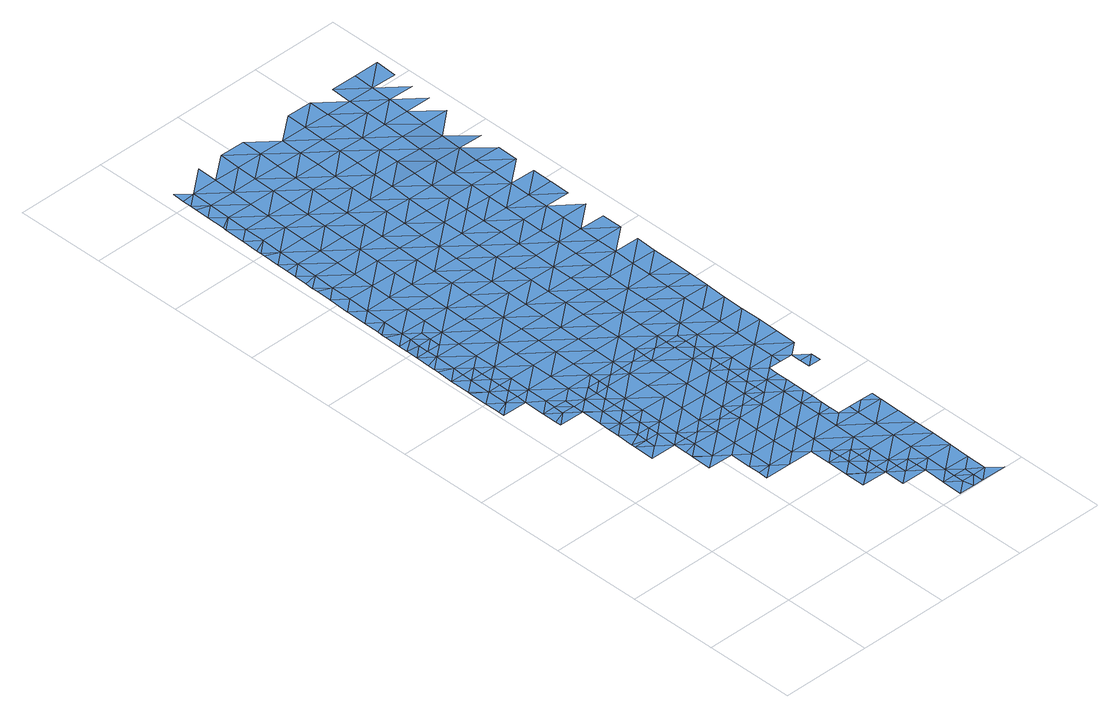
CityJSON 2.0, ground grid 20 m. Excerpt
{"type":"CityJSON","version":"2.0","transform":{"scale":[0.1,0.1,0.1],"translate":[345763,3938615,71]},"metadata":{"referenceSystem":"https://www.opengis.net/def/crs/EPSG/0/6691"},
"CityObjects":{
"waterbody1":{"type":"WaterBody","attributes":{"name":"5","class":"1140","function":"1","WaterBodyRiverFloodingRiskAttribute.description":"3","WaterBodyRiverFloodingRiskAttribute.rankOrg":"2","WaterBodyRiverFloodingRiskAttribute.adminType":"2","WaterBodyRiverFloodingRiskAttribute.scale":"L2"},"geometry":[{"type":"MultiSurface","lod":"1","boundaries":[[[0,1,2]],[[3,4,1]],[[5,6,7]],[[7,6,8]],[[3,1,0]],[[9,10,11]],[[10,12,11]],[[13,14,15]],[[5,16,6]],[[8,17,18]],[[14,19,15]],[[20,21,22]],[[23,24,25]],[[20,4,21]],[[23,9,11]],[[25,9,23]],[[18,17,26]],[[4,3,21]],[[0,27,3]],[[12,28,11]],[[8,6,17]],[[21,29,22]],[[16,30,6]],[[22,29,31]],[[32,19,33]],[[34,35,36]],[[14,13,37]],[[38,32,33]],[[19,14,33]],[[36,24,34]],[[27,39,3]],[[40,26,17]],[[0,41,27]],[[33,42,38]],[[43,31,29]],[[24,23,34]],[[21,3,39]],[[44,45,46]],[[29,47,43]],[[44,48,45]],[[49,47,28]],[[49,43,47]],[[50,51,30]],[[50,35,51]],[[52,53,21]],[[21,53,29]],[[37,54,14]],[[55,56,57]],[[55,58,56]],[[59,33,14]],[[35,34,51]],[[21,39,52]],[[23,11,60]],[[46,61,37]],[[48,62,45]],[[11,28,60]],[[17,6,63]],[[64,65,57]],[[61,46,45]],[[58,66,56]],[[6,30,63]],[[67,34,23]],[[40,17,68]],[[65,64,69]],[[70,71,29]],[[28,47,60]],[[42,33,72]],[[30,51,63]],[[29,53,70]],[[67,51,34]],[[47,29,71]],[[57,56,64]],[[17,73,68]],[[74,23,60]],[[66,75,56]],[[37,61,54]],[[71,76,47]],[[17,63,73]],[[69,77,78]],[[62,79,45]],[[76,80,47]],[[47,80,60]],[[14,54,59]],[[78,77,81]],[[67,23,74]],[[72,33,59]],[[45,82,61]],[[69,64,77]],[[67,83,51]],[[84,75,85]],[[51,86,63]],[[81,87,88]],[[85,68,84]],[[89,74,60]],[[68,73,84]],[[80,89,60]],[[83,86,51]],[[61,90,54]],[[91,72,59]],[[81,77,87]],[[56,75,92]],[[63,86,73]],[[93,94,88]],[[82,45,79]],[[82,90,61]],[[64,56,95]],[[94,93,96]],[[62,97,79]],[[75,84,92]],[[98,84,73]],[[54,99,59]],[[100,67,74]],[[88,87,93]],[[77,64,95]],[[96,101,102]],[[56,92,95]],[[90,99,54]],[[91,59,103]],[[102,101,104]],[[80,105,89]],[[106,100,74]],[[100,83,67]],[[106,74,89]],[[96,93,101]],[[107,92,84]],[[73,86,98]],[[98,108,84]],[[77,95,109]],[[110,82,79]],[[87,77,111]],[[105,112,89]],[[113,114,115]],[[103,59,99]],[[113,104,114]],[[97,116,117]],[[111,77,109]],[[83,118,86]],[[104,101,114]],[[93,87,111]],[[92,107,95]],[[116,119,117]],[[79,97,120]],[[82,121,90]],[[120,97,117]],[[122,115,123]],[[124,103,99]],[[118,83,100]],[[115,114,123]],[[101,93,125]],[[84,108,107]],[[126,122,123]],[[119,127,117]],[[110,79,120]],[[125,93,111]],[[86,128,98]],[[107,129,95]],[[125,130,101]],[[106,89,131]],[[132,133,134]],[[135,100,106]],[[89,112,131]],[[136,137,138]],[[132,126,133]],[[139,128,86]],[[128,108,98]],[[109,95,129]],[[138,137,140]],[[141,136,138]],[[126,123,133]],[[114,101,130]],[[142,120,117]],[[86,118,139]],[[124,99,143]],[[82,110,121]],[[112,144,131]],[[145,118,100]],[[146,141,147]],[[99,90,148]],[[149,134,133]],[[135,106,131]],[[141,138,147]],[[150,134,149]],[[127,146,147]],[[140,151,138]],[[108,152,107]],[[123,114,153]],[[154,155,150]],[[156,109,129]],[[117,127,142]],[[128,152,108]],[[157,158,159]],[[160,110,120]],[[111,109,161]],[[90,121,148]],[[144,162,131]],[[114,130,153]],[[153,163,123]],[[143,99,148]],[[158,157,164]],[[154,150,149]],[[145,100,135]],[[161,109,156]],[[118,165,139]],[[127,147,142]],[[166,155,154]],[[163,167,123]],[[145,165,118]],[[151,168,138]],[[169,120,142]],[[125,111,170]],[[171,172,151]],[[125,173,130]],[[171,159,172]],[[133,123,167]],[[110,174,121]],[[175,143,148]],[[176,135,131]],[[177,178,179]],[[159,158,172]],[[178,166,154]],[[177,166,178]],[[164,180,158]],[[170,111,161]],[[139,181,128]],[[170,173,125]],[[149,133,167]],[[160,120,169]],[[182,154,149]],[[160,174,110]],[[172,168,151]],[[130,173,153]],[[107,152,183]],[[129,107,184]],[[185,176,131]],[[147,138,186]],[[176,145,135]],[[131,162,185]],[[121,187,148]],[[188,189,190]],[[156,129,184]],[[189,179,178]],[[188,179,189]],[[181,139,165]],[[186,138,168]],[[142,147,186]],[[107,183,184]],[[181,191,128]],[[192,178,154]],[[128,193,152]],[[194,163,153]],[[185,162,195]],[[182,149,167]],[[175,148,196]],[[197,198,180]],[[158,199,172]],[[197,200,198]],[[201,165,145]],[[202,170,161]],[[152,193,183]],[[158,180,203]],[[194,167,163]],[[169,142,204]],[[148,187,196]],[[205,153,173]],[[204,142,186]],[[156,184,206]],[[200,207,198]],[[160,169,208]],[[161,156,202]],[[192,154,182]],[[121,174,187]],[[195,209,185]],[[178,210,189]],[[192,210,178]],[[180,198,203]],[[211,174,160]],[[201,145,176]],[[202,156,206]],[[212,181,165]],[[168,172,199]],[[128,191,193]],[[194,153,205]],[[213,211,160]],[[158,203,199]],[[170,214,173]],[[160,208,213]],[[215,169,204]],[[202,214,170]],[[208,169,215]],[[216,176,185]],[[184,183,217]],[[211,218,174]],[[219,165,201]],[[220,196,221]],[[181,212,191]],[[216,185,209]],[[186,168,222]],[[218,223,174]],[[182,167,224]],[[196,187,221]],[[225,220,221]],[[226,205,173]],[[183,193,217]],[[187,174,223]],[[214,227,173]],[[168,199,222]],[[167,194,224]],[[228,208,215]],[[182,229,192]],[[189,210,230]],[[231,201,176]],[[206,184,232]],[[223,233,187]],[[165,219,212]],[[234,225,235]],[[226,194,205]],[[204,186,236]],[[233,237,187]],[[225,221,235]],[[229,210,192]],[[238,234,235]],[[236,186,222]],[[184,217,232]],[[239,215,204]],[[209,240,216]],[[221,187,237]],[[189,230,241]],[[231,219,201]],[[182,224,242]],[[243,244,245]],[[237,246,221]],[[247,214,202]],[[248,235,221]],[[244,238,235]],[[243,238,244]],[[176,216,249]],[[250,206,232]],[[191,212,251]],[[193,191,252]],[[173,227,226]],[[228,215,253]],[[254,204,236]],[[194,255,224]],[[202,206,247]],[[182,242,229]],[[240,256,216]],[[239,253,215]],[[231,176,249]],[[226,255,194]],[[244,257,245]],[[248,221,246]],[[217,193,252]],[[210,258,230]],[[247,206,250]],[[219,259,212]],[[260,257,261]],[[191,251,252]],[[260,245,257]],[[262,232,217]],[[239,204,254]],[[231,259,219]],[[214,263,227]],[[247,263,214]],[[264,210,229]],[[255,265,224]],[[256,266,216]],[[267,251,212]],[[268,235,248]],[[235,269,244]],[[270,271,256]],[[272,217,252]],[[270,261,271]],[[258,273,230]],[[261,257,271]],[[268,269,235]],[[269,257,244]],[[249,216,266]],[[210,264,258]],[[227,274,226]],[[275,253,239]],[[242,224,276]],[[271,266,256]],[[262,217,272]],[[249,277,231]],[[250,232,262]],[[278,247,250]],[[274,255,226]],[[276,224,265]],[[212,259,267]],[[229,242,276]],[[268,248,279]],[[280,227,263]],[[281,271,257]],[[229,282,264]],[[277,249,266]],[[278,250,262]],[[283,263,247]],[[251,267,284]],[[252,251,285]],[[227,280,274]],[[279,286,268]],[[274,287,255]],[[255,288,265]],[[281,257,269]],[[229,276,282]],[[285,251,284]],[[271,289,266]],[[272,252,285]],[[290,262,272]],[[259,291,267]],[[292,283,247]],[[231,277,293]],[[259,231,291]],[[292,247,278]],[[263,283,280]],[[294,295,264]],[[258,295,273]],[[268,296,269]],[[297,286,298]],[[299,284,267]],[[289,271,281]],[[264,282,294]],[[258,264,295]],[[296,268,286]],[[231,293,291]],[[298,300,297]],[[290,272,285]],[[276,265,288]],[[301,274,280]],[[300,302,297]],[[255,287,288]],[[276,303,282]],[[304,305,266]],[[305,293,277]],[[306,281,269]],[[304,266,289]],[[278,262,307]],[[296,308,269]],[[309,292,278]],[[277,266,305]],[[267,291,299]],[[274,301,287]],[[262,290,307]],[[303,276,288]],[[310,294,282]],[[280,283,311]],[[312,273,295]],[[313,291,293]],[[285,284,314]],[[314,284,299]],[[281,315,289]],[[301,280,311]],[[316,290,285]],[[309,278,307]],[[317,283,292]],[[310,295,294]],[[309,318,292]],[[306,315,281]],[[319,282,303]],[[301,320,287]],[[287,321,288]],[[269,308,306]],[[322,304,289]],[[316,307,290]],[[318,317,292]],[[293,305,313]],[[320,321,287]],[[313,323,291]],[[310,282,319]],[[285,314,324]],[[315,322,289]],[[283,325,311]],[[316,285,324]],[[310,326,295]],[[304,327,305]],[[303,288,321]],[[299,291,328]],[[312,295,326]],[[328,329,299]],[[291,323,328]],[[325,283,317]],[[301,311,325]],[[330,307,316]],[[309,331,318]],[[314,299,329]],[[301,332,320]],[[309,307,331]],[[333,303,321]],[[313,305,327]],[[319,303,334]],[[324,314,329]],[[304,322,327]],[[331,307,330]],[[313,335,323]],[[327,335,313]],[[334,303,333]],[[310,319,334]],[[336,326,310]],[[332,301,325]],[[331,337,318]],[[318,338,317]],[[332,339,320]],[[320,340,321]],[[316,324,341]],[[335,342,323]],[[324,329,341]],[[342,343,323]],[[310,334,336]],[[336,344,326]],[[345,332,325]],[[346,316,341]],[[328,323,343]],[[318,337,338]],[[328,347,329]],[[330,316,348]],[[320,339,340]],[[330,349,331]],[[325,317,345]],[[333,321,350]],[[343,347,328]],[[348,316,346]],[[349,337,331]],[[351,341,329]],[[350,321,340]],[[334,333,350]],[[317,338,345]],[[326,344,352]],[[330,348,349]],[[336,334,353]],[[354,344,336]],[[355,332,345]],[[349,356,337]],[[353,334,350]],[[337,357,338]],[[339,332,358]],[[346,341,351]],[[359,348,346]],[[340,339,358]],[[360,350,340]],[[351,361,346]],[[332,355,358]],[[354,336,353]],[[362,352,344]],[[359,349,348]],[[345,338,357]],[[337,356,357]],[[350,363,353]],[[357,364,345]],[[365,344,354]],[[340,358,360]],[[355,345,364]],[[349,366,356]],[[363,350,360]],[[367,354,353]],[[344,365,362]],[[355,368,358]],[[369,367,353]],[[370,355,364]],[[358,368,360]],[[366,371,356]],[[369,353,363]],[[356,372,357]],[[354,367,365]],[[371,372,356]],[[373,364,357]],[[355,370,368]],[[365,374,362]],[[367,374,365]],[[373,370,364]],[[363,360,375]],[[363,376,369]],[[360,368,375]],[[376,363,375]],[[373,377,370]],[[368,370,377]],[[378,379,369]],[[379,374,367]],[[369,376,378]],[[367,369,379]],[[375,368,380]],[[381,376,375]],[[374,382,383]],[[382,374,379]],[[378,376,381]],[[383,382,384]],[[379,378,385]],[[382,379,386]],[[387,388,382]],[[384,382,388]]]}]},
"waterbody2":{"type":"WaterBody","attributes":{"name":"5","class":"1140","function":"1","WaterBodyRiverFloodingRiskAttribute.description":"3","WaterBodyRiverFloodingRiskAttribute.rankOrg":"1","WaterBodyRiverFloodingRiskAttribute.adminType":"2","WaterBodyRiverFloodingRiskAttribute.scale":"L2"},"geometry":[{"type":"MultiSurface","lod":"1","boundaries":[[[389,35,50]],[[35,389,390]],[[391,390,392]],[[393,390,391]],[[394,395,393]],[[389,392,390]],[[392,389,5]],[[16,5,389]],[[396,395,394]],[[25,395,9]],[[389,30,16]],[[390,36,35]],[[50,30,389]],[[396,9,395]],[[393,395,390]],[[36,390,24]],[[24,390,395]],[[395,25,24]]]}]},
"waterbody3":{"type":"WaterBody","attributes":{"name":"5","class":"1140","function":"1","WaterBodyRiverFloodingRiskAttribute.description":"3","WaterBodyRiverFloodingRiskAttribute.rankOrg":"1","WaterBodyRiverFloodingRiskAttribute.adminType":"2","WaterBodyRiverFloodingRiskAttribute.scale":"L2"},"geometry":[{"type":"MultiSurface","lod":"1","boundaries":[[[43,49,397]],[[398,397,10]],[[28,12,49]],[[398,399,397]],[[397,49,12]],[[12,10,397]],[[399,43,397]]]}]},
"waterbody4":{"type":"WaterBody","attributes":{"name":"5","class":"1140","function":"1","WaterBodyRiverFloodingRiskAttribute.description":"3","WaterBodyRiverFloodingRiskAttribute.rankOrg":"1","WaterBodyRiverFloodingRiskAttribute.adminType":"2","WaterBodyRiverFloodingRiskAttribute.scale":"L2"},"geometry":[{"type":"MultiSurface","lod":"1","boundaries":[[[40,85,400]],[[400,85,66]],[[26,40,400]],[[40,68,85]],[[401,26,400]],[[66,401,400]],[[401,66,58]],[[75,66,85]]]}]},
"waterbody5":{"type":"WaterBody","attributes":{"name":"5","class":"1140","function":"1","WaterBodyRiverFloodingRiskAttribute.description":"3","WaterBodyRiverFloodingRiskAttribute.rankOrg":"1","WaterBodyRiverFloodingRiskAttribute.adminType":"2","WaterBodyRiverFloodingRiskAttribute.scale":"L2"},"geometry":[{"type":"MultiSurface","lod":"1","boundaries":[[[141,402,136]],[[403,402,141]],[[403,141,146]],[[119,116,403]],[[404,402,405]],[[146,127,403]],[[405,402,406]],[[136,402,137]],[[406,403,116]],[[119,403,127]],[[404,137,402]],[[406,402,403]]]}]},
"waterbody6":{"type":"WaterBody","attributes":{"name":"5","class":"1140","function":"1","WaterBodyRiverFloodingRiskAttribute.description":"3","WaterBodyRiverFloodingRiskAttribute.rankOrg":"1","WaterBodyRiverFloodingRiskAttribute.adminType":"2","WaterBodyRiverFloodingRiskAttribute.scale":"L2"},"geometry":[{"type":"MultiSurface","lod":"1","boundaries":[[[407,408,209]],[[409,410,411]],[[412,409,413]],[[209,195,407]],[[414,196,220]],[[243,415,238]],[[195,162,407]],[[162,413,407]],[[409,407,413]],[[411,407,409]],[[144,413,162]],[[105,416,112]],[[413,417,412]],[[410,409,412]],[[418,419,420]],[[410,421,415]],[[421,422,423]],[[422,103,124]],[[424,72,91]],[[124,143,422]],[[39,419,425]],[[421,420,424]],[[411,408,407]],[[411,261,408]],[[260,261,411]],[[238,423,234]],[[238,415,423]],[[423,415,421]],[[423,225,234]],[[423,414,225]],[[423,422,414]],[[422,143,414]],[[414,143,175]],[[245,415,243]],[[175,196,414]],[[270,240,408]],[[240,209,408]],[[270,256,240]],[[220,225,414]],[[52,425,53]],[[425,419,418]],[[41,426,419]],[[426,72,424]],[[91,103,424]],[[424,103,422]],[[421,424,422]],[[419,426,420]],[[424,420,426]],[[410,420,421]],[[420,410,418]],[[412,418,410]],[[418,412,417]],[[417,425,418]],[[53,425,417]],[[415,245,411]],[[410,415,411]],[[245,260,411]],[[408,261,270]],[[70,53,417]],[[71,70,417]],[[105,76,416]],[[76,105,80]],[[76,71,416]],[[417,416,71]],[[416,417,413]],[[416,413,112]],[[144,112,413]],[[39,27,419]],[[52,39,425]],[[27,41,419]],[[0,427,41]],[[0,2,427]],[[42,72,426]],[[426,38,42]],[[38,426,41]],[[41,427,38]],[[428,38,427]],[[427,2,428]]]}]},
"waterbody7":{"type":"WaterBody","attributes":{"name":"5","class":"1140","function":"1","WaterBodyRiverFloodingRiskAttribute.description":"3","WaterBodyRiverFloodingRiskAttribute.rankOrg":"1","WaterBodyRiverFloodingRiskAttribute.adminType":"2","WaterBodyRiverFloodingRiskAttribute.scale":"L2"},"geometry":[{"type":"MultiSurface","lod":"1","boundaries":[[[429,151,140]],[[171,151,429]],[[159,171,429]],[[140,137,429]],[[429,430,159]],[[430,429,137]]]}]},
"waterbody8":{"type":"WaterBody","attributes":{"name":"5","class":"1140","function":"1","WaterBodyRiverFloodingRiskAttribute.description":"3","WaterBodyRiverFloodingRiskAttribute.rankOrg":"1","WaterBodyRiverFloodingRiskAttribute.adminType":"2","WaterBodyRiverFloodingRiskAttribute.scale":"L2"},"geometry":[{"type":"MultiSurface","lod":"1","boundaries":[[[431,200,197]],[[164,157,432]],[[157,433,432]],[[433,431,432]],[[197,432,431]],[[432,197,164]],[[180,164,197]]]}]}
},
"vertices":[
[143,517,2],[115,526,2],[115,517,2],[144,540,2],[116,563,2],[8,889,5],[37,912,6],[9,924,6],[9,935,6],[62,749,5],[61,703,4],[90,726,5],[90,703,4],[169,378,1],[198,400,1],[170,422,2],[36,888,5],[38,958,6],[9,950,6],[170,424,2],[116,587,3],[144,586,2],[117,610,3],[91,772,5],[63,796,5],[63,772,5],[10,981,6],[172,539,2],[118,702,4],[145,632,3],[65,888,5],[117,654,4],[170,440,2],[199,446,2],[92,818,5],[64,842,5],[63,819,5],[226,377,1],[171,470,2],[172,562,2],[38,981,6],[172,516,2],[199,470,2],[117,656,4],[225,304,1],[253,307,1],[225,330,1],[146,679,4],[224,284,1],[118,679,4],[64,865,5],[93,864,5],[173,586,2],[173,609,3],[254,399,1],[11,1064,7],[39,1050,7],[11,1074,7],[10,1028,7],[255,445,1],[147,725,4],[254,353,1],[281,283,1],[93,911,5],[40,1096,8],[11,1084,8],[39,1027,7],[148,817,5],[66,980,6],[12,1120,8],[174,632,3],[174,655,3],[227,469,2],[94,957,6],[148,771,5],[67,1027,7],[174,678,3],[41,1143,8],[13,1165,8],[310,306,1],[175,701,4],[13,1166,8],[310,352,1],[149,863,5],[95,1003,6],[67,1004,6],[150,910,5],[42,1189,9],[14,1212,9],[203,724,4],[311,398,1],[256,469,1],[96,1049,7],[42,1235,9],[14,1245,10],[97,1095,7],[14,1259,10],[337,282,1],[151,956,6],[312,444,1],[205,816,5],[43,1281,10],[15,1276,10],[284,468,1],[15,1305,11],[203,701,4],[204,770,4],[152,1048,7],[152,1002,6],[97,1142,8],[367,351,1],[98,1188,9],[231,700,3],[16,1327,11],[44,1328,11],[16,1351,12],[337,236,1],[365,259,1],[206,862,5],[365,236,1],[366,305,1],[368,397,1],[17,1386,12],[45,1374,12],[312,468,1],[99,1234,9],[17,1397,12],[393,235,1],[207,955,6],[153,1094,7],[100,1280,10],[260,723,4],[17,1407,12],[46,1420,13],[18,1444,13],[261,769,4],[392,166,1],[392,143,1],[420,165,1],[207,909,5],[420,142,1],[392,189,1],[422,258,1],[341,467,1],[260,700,3],[262,815,4],[393,212,1],[421,211,1],[369,444,1],[46,1466,13],[18,1490,14],[448,142,1],[208,1001,6],[101,1327,11],[47,1512,14],[19,1496,14],[154,1141,8],[447,49,0],[475,72,1],[448,95,1],[424,350,1],[155,1187,8],[288,699,3],[101,1373,12],[475,49,0],[262,861,5],[19,1536,15],[102,1419,13],[477,164,1],[423,304,1],[156,1233,9],[448,119,1],[476,118,1],[156,1279,10],[424,396,1],[369,467,1],[318,768,4],[20,1569,15],[48,1559,15],[20,1582,16],[503,48,0],[263,908,5],[103,1465,13],[209,1047,6],[210,1093,7],[317,722,3],[478,210,1],[425,443,1],[20,1602,16],[49,1605,16],[21,1628,17],[264,954,5],[104,1511,14],[265,1000,6],[158,1372,12],[316,699,3],[397,466,1],[503,25,0],[531,25,0],[533,117,1],[503,2,0],[318,814,4],[211,1186,8],[532,71,0],[479,257,1],[157,1326,11],[211,1140,7],[559,1,0],[452,327,1],[345,698,3],[105,1558,15],[452,373,1],[320,907,5],[452,350,1],[212,1232,9],[479,303,1],[373,721,3],[266,1046,6],[453,396,1],[319,860,5],[398,489,1],[426,489,1],[534,163,1],[453,419,1],[159,1418,12],[398,512,1],[214,1325,10],[213,1278,10],[480,326,1],[160,1510,14],[105,1604,16],[375,813,4],[266,1093,6],[454,442,1],[398,535,1],[427,535,1],[534,209,1],[454,465,1],[399,559,1],[536,302,1],[373,698,2],[106,1650,17],[160,1464,13],[399,582,1],[428,581,1],[400,605,1],[454,488,1],[268,1185,8],[455,511,1],[374,767,3],[267,1139,7],[321,953,5],[322,999,5],[508,326,1],[535,256,1],[215,1371,11],[401,697,2],[428,627,1],[162,1603,16],[376,859,4],[400,628,1],[400,651,2],[323,1092,6],[269,1231,8],[161,1557,15],[215,1417,12],[430,720,2],[377,906,5],[483,534,1],[484,580,1],[401,674,2],[429,674,2],[322,1045,6],[163,1649,17],[270,1324,10],[536,325,1],[216,1463,13],[431,766,3],[324,1138,6],[483,511,1],[270,1277,9],[485,626,1],[217,1509,14],[326,1230,7],[377,952,5],[378,998,5],[511,510,1],[271,1370,11],[272,1416,12],[486,673,1],[379,1044,5],[432,858,4],[325,1184,7],[432,812,4],[218,1556,15],[219,1602,16],[540,533,1],[539,487,1],[511,487,1],[433,905,5],[511,464,1],[327,1323,9],[539,464,1],[273,1462,13],[487,719,2],[487,765,3],[542,625,1],[380,1091,5],[541,579,1],[381,1137,6],[274,1555,15],[326,1276,8],[219,1648,17],[488,811,3],[434,951,5],[542,672,1],[436,1043,5],[382,1229,6],[381,1183,6],[274,1508,14],[328,1369,11],[329,1415,12],[543,718,1],[489,858,4],[435,997,5],[383,1275,7],[275,1601,16],[544,764,2],[490,904,4],[491,950,5],[436,1090,5],[437,1136,5],[384,1322,9],[330,1461,13],[330,1508,14],[545,810,3],[331,1554,15],[438,1182,5],[439,1228,5],[385,1368,10],[385,1414,12],[491,996,5],[546,857,4],[546,903,4],[332,1600,16],[440,1274,6],[492,1042,5],[547,949,5],[493,1089,5],[494,1135,5],[386,1460,13],[548,995,5],[333,1646,17],[387,1507,14],[388,1553,15],[440,1321,7],[495,1181,5],[495,1227,5],[441,1367,9],[550,1088,5],[442,1413,11],[549,1041,5],[389,1645,17],[443,1459,13],[496,1273,6],[389,1599,16],[550,1134,5],[444,1552,15],[498,1366,8],[444,1506,14],[497,1320,6],[551,1180,5],[552,1226,5],[553,1273,5],[445,1598,16],[499,1412,10],[499,1458,12],[554,1319,5],[500,1505,14],[501,1551,15],[554,1365,7],[556,1457,12],[502,1597,16],[446,1644,17],[503,1643,17],[557,1504,14],[558,1550,15],[558,1596,16],[559,1642,18],
[36,865,5],[35,819,5],[7,840,5],[7,843,5],[6,797,5],[6,763,5],[34,773,5],[6,750,5],
[89,680,4],[61,670,4],[61,657,4],
[38,1004,6],[10,1006,7],
[364,166,1],[365,212,1],[335,144,1],[336,188,1],[336,190,1],
[316,676,3],[373,675,2],[315,629,2],[314,583,2],[372,628,2],[258,630,2],[259,677,3],[369,490,1],[371,582,1],[203,678,3],[202,631,3],[258,584,2],[200,539,2],[257,538,2],[314,537,1],[313,491,1],[370,536,1],[256,492,1],[201,585,2],[199,493,2],[143,494,2],[114,471,2],
[420,119,1],[391,96,1],
[480,2,0],[475,26,0],[446,3,0]
]}
